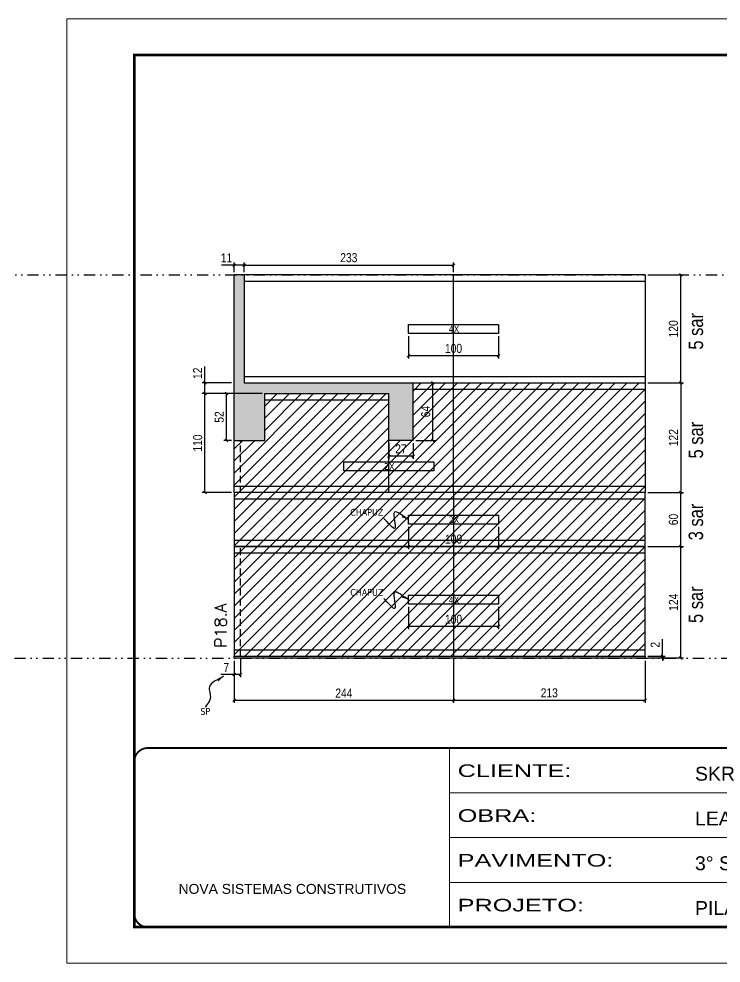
# Model space of a CAD drawing. Header units: millimetres. Extents: x 13777 to 27878, y -21631 to 6985.
# Drawn here: x 19129 to 19910, y -2105 to -1055 of the extents above; entities that cross this region are included whole.
import ezdxf

# ---------------------------------------------------------------- set-up
doc = ezdxf.new("R2010")
doc.units = ezdxf.units.MM
for name, pattern in [('CONTINUO', [0]), ('DASHED', [0.75, 0.5, -0.25]), ('DIVIDE2', [0.625, 0.25, -0.125, 0, -0.125, 0, -0.125]), ('HIDDEN', [0.375, 0.25, -0.125])]:
    doc.linetypes.add(name, pattern=pattern)
for name, color, linetype in [('COTA', 241, 'Continuous'), ('NOMENCLATURA', 7, 'Continuous'), ('Nível', 160, 'Continuous'), ('Painéis', 200, 'Continuous'), ('Romaneio', 10, 'Continuous'), ('SARR_2.2x10', 60, 'Continuous'), ('SARR_2.2x7', 40, 'Continuous'), ('Sarrafo de Pressão', 42, 'HIDDEN'), ('texto', 7, 'Continuous')]:
    doc.layers.add(name, color=color, linetype=linetype)
for name, color, linetype, lineweight in [('Folhas', 255, 'Continuous', 9), ('Hachura', 251, 'Continuous', 9), ('SARRAFO DE PRESSAO', 251, 'DASHED', 9), ('Texto Seção', 7, 'Continuous', 15)]:
    doc.layers.add(name, color=color, linetype=linetype, lineweight=lineweight)
doc.styles.add('ARIAL', font='arial.ttf')
doc.styles.add('ARIAL_NARROW', font='ARIALN.TTF', dxfattribs={"height": 0.2})
doc.styles.add('COTA TECNICA', font='techl___.ttf', dxfattribs={"height": 10})
doc.styles.add('COTA TECNICA-50', font='techl___.ttf', dxfattribs={"height": 10})
doc.styles.add('REGUA-120', font='ROMANS.shx', dxfattribs={"height": 15})
doc.styles.get("Standard").update_dxf_attribs({"font": 'arial.ttf'})
doc.styles.add('Tecnologia', font='')
doc.styles.get('Tecnologia').set_extended_font_data('Forgotten Futurist')
doc.dimstyles.new('COTA PAINEL-50', dxfattribs={"dimtxt": 10, "dimasz": 3, "dimexe": 3, "dimexo": 3, "dimgap": 3, "dimtad": 1, "dimdec": 1, "dimzin": 12, "dimdsep": 46, "dimtxsty": 'COTA TECNICA-50', "dimblk1": 'OBLIQUE', "dimblk2": 'OBLIQUE', "dimsah": 1, "dimcen": 0.9, "dimclrd": 4, "dimclre": 4, "dimclrt": 240, "dimadec": 1, "dimazin": 3, "dimtfac": 1, "dimtdec": 1, "dimtmove": 0, "dimatfit": 3, "dimfxl": 1, "dimtolj": 1, "dimtzin": 12, "dimarcsym": 0})
doc.dimstyles.new('PAINEL', dxfattribs={"dimtxt": 10, "dimasz": 3, "dimexe": 3, "dimexo": 3, "dimgap": 3, "dimtad": 1, "dimdec": 1, "dimzin": 12, "dimdsep": 46, "dimtxsty": 'COTA TECNICA', "dimblk1": 'OBLIQUE', "dimblk2": 'OBLIQUE', "dimsah": 1, "dimcen": 0.9, "dimclrd": 4, "dimclre": 4, "dimclrt": 240, "dimadec": 1, "dimazin": 3, "dimtfac": 1, "dimtdec": 1, "dimtmove": 0, "dimatfit": 3, "dimfxl": 1, "dimtolj": 1, "dimtzin": 12, "dimarcsym": 0})
doc.dimstyles.get("Standard").update_dxf_attribs({"dimtxt": 0.18, "dimasz": 0.18, "dimexe": 0.18, "dimexo": 0.0625, "dimgap": 0.09, "dimtad": 0, "dimtih": 1, "dimtoh": 1, "dimdec": 4, "dimzin": 0, "dimdsep": 46, "dimtxsty": 'Standard', "dimcen": 0.09, "dimadec": 0, "dimazin": 0, "dimtfac": 1, "dimtdec": 4, "dimtofl": 0, "dimtmove": 0, "dimatfit": 3, "dimfxl": 1, "dimtolj": 1, "dimtzin": 0, "dimarcsym": 0})

# ---------------------------------------------------------------- blocks, each defined once
blk = doc.blocks.new('9999999999')
at = {"color": 30, "linetype": 'CONTINUO'}
for p, q in [((98564.6, 34230.2), (98564.6, 34429.4)), ((98564.6, 34379.6), (99584, 34379.6)), ((98564.6, 34329.8), (99488, 34329.8)), ((99584, 34329.8), (99488, 34329.8)), ((99488, 34329.8), (99488, 34230.2)), ((98564.6, 34280), (99488, 34280))]:
    blk.add_line(p, q, dxfattribs=at)
at = {"color": 30, "linetype": 'CONTINUO', "const_width": 2}
blk.add_lwpolyline([(99584, 34230.2), (99584, 34414.4, 0.414214), (99569, 34429.4), (98229, 34429.4, 0.414214), (98214, 34414.4), (98214, 34245.2, 0.414214), (98229, 34230.2), (99584, 34230.2)], format="xyb", dxfattribs=at)
at = {"layer": 'Folhas'}
blk.add_lwpolyline([(98139, 34190.2), (99624, 34190.2), (99624, 35240.2), (98139, 35240.2)], close=True, dxfattribs=at)
at = {"layer": 'Folhas', "color": 30, "const_width": 3}
blk.add_lwpolyline([(98214, 34230.2), (99584, 34230.2), (99584, 35200.2), (98214, 35200.2)], close=True, dxfattribs=at)
at = {"color": 7, "linetype": 'Continuous', "ltscale": 5, "style": 'ARIAL'}
for s, height, p in [('SKR', 15.48, (98837.7, 34393.1)), ('LEAF LOEFGREN', 15.483, (98837.7, 34343.3)), ('3° SUBSOLO', 15.48, (98837.7, 34293.5)), ('NOVA SISTEMAS CONSTRUTIVOS', 11.059, (98263.2, 34267.2)), ('PILARES', 15.48, (98837.7, 34243.7))]:
    blk.add_text(s, height=height, dxfattribs=at).set_placement(p)
at = {"layer": 'Folhas', "color": 7, "style": 'Tecnologia', "width": 1.5}
for s, p in [('CLIENTE:', (98573.7, 34397.2)), ('OBRA:', (98573.7, 34347.3)), ('PAVIMENTO:', (98573.7, 34297.5)), ('PROJETO:', (98573.7, 34247.7))]:
    blk.add_text(s, height=14, dxfattribs=at).set_placement(p)
blk = doc.blocks.new('_Oblique')
at = {"color": 0, "linetype": 'ByBlock', "lineweight": -2}
blk.add_line((-0.5, -0.5), (0.5, 0.5), dxfattribs=at)
blk = doc.blocks.new('*D1704')
at = {"layer": 'COTA', "color": 4, "lineweight": -2, "transparency": 16777216}
for p, q in [((19368.1, -1769), (19368.1, -1787.5)), ((19375.1, -1767), (19375.1, -1787.5)), ((19368.1, -1784.5), (19353.4, -1784.5)), ((19375.1, -1784.5), (19368.1, -1784.5))]:
    blk.add_line(p, q, dxfattribs=at)
at = {"layer": 'Defpoints', "color": 0, "transparency": 16777216}
for p in [(19368.1, -1766), (19375.1, -1764), (19368.1, -1784.5)]:
    blk.add_point(p, dxfattribs=at)
at = {"layer": 'COTA', "color": 4, "lineweight": -2, "transparency": 16777216, "xscale": 3, "yscale": 3, "zscale": 3, "rotation": 180}
blk.add_blockref('_Oblique', (19368.1, -1784.5), dxfattribs=at)
at = {"layer": 'COTA', "color": 4, "lineweight": -2, "transparency": 16777216, "xscale": 3, "yscale": 3, "zscale": 3}
blk.add_blockref('_Oblique', (19375.1, -1784.5), dxfattribs=at)
at = {"layer": 'COTA', "color": 240, "transparency": 16777216, "insert": (19359.3, -1776.5), "char_height": 10, "attachment_point": 5, "style": 'COTA TECNICA-50'}
blk.add_mtext('\\A1;7', dxfattribs=at)
blk = doc.blocks.new('*D1705')
at = {"layer": 'Defpoints', "color": 0, "linetype": 'ByBlock', "transparency": 16777216}
for p in [(19825.1, -1642), (19864.8, -1642), (19825.1, -1766)]:
    blk.add_point(p, dxfattribs=at)
at = {"layer": 'Romaneio', "color": 4, "linetype": 'ByBlock', "lineweight": -2, "transparency": 16777216}
for p, q in [((19828.1, -1642), (19867.8, -1642)), ((19864.8, -1766), (19864.8, -1642)), ((19828.1, -1766), (19867.8, -1766))]:
    blk.add_line(p, q, dxfattribs=at)
at = {"layer": 'Romaneio', "color": 4, "linetype": 'ByBlock', "lineweight": -2, "transparency": 16777216, "xscale": 3, "yscale": 3, "zscale": 3}
for p, rotation in [((19864.8, -1642), 90), ((19864.8, -1766), 270)]:
    blk.add_blockref('_Oblique', p, dxfattribs=dict(at, rotation=rotation))
at = {"layer": 'Romaneio', "color": 240, "linetype": 'ByBlock', "transparency": 16777216, "insert": (19856.7, -1704), "char_height": 10, "attachment_point": 5, "rotation": 90, "style": 'COTA TECNICA'}
blk.add_mtext('\\A1;124', dxfattribs=at)
blk = doc.blocks.new('*D1706')
at = {"layer": 'Defpoints', "color": 0, "linetype": 'ByBlock', "transparency": 16777216}
for p in [(19825.1, -1642), (19864.8, -1642), (19825.1, -1766)]:
    blk.add_point(p, dxfattribs=at)
at = {"layer": 'Romaneio', "color": 4, "linetype": 'ByBlock', "lineweight": -2, "transparency": 16777216}
for p, q in [((19828.1, -1642), (19867.8, -1642)), ((19864.8, -1766), (19864.8, -1642)), ((19828.1, -1766), (19867.8, -1766))]:
    blk.add_line(p, q, dxfattribs=at)
at = {"layer": 'Romaneio', "color": 4, "linetype": 'ByBlock', "lineweight": -2, "transparency": 16777216, "xscale": 3, "yscale": 3, "zscale": 3}
for p, rotation in [((19864.8, -1642), 90), ((19864.8, -1766), 270)]:
    blk.add_blockref('_Oblique', p, dxfattribs=dict(at, rotation=rotation))
at = {"layer": 'Romaneio', "color": 240, "linetype": 'ByBlock', "transparency": 16777216, "insert": (19856.7, -1704), "char_height": 10, "attachment_point": 5, "rotation": 90, "style": 'COTA TECNICA'}
blk.add_mtext('\\A1;124', dxfattribs=at)
blk = doc.blocks.new('*D1707')
at = {"layer": 'COTA', "color": 4, "lineweight": -2, "transparency": 16777216}
for p, q in [((19828.1, -1582), (19867.8, -1582)), ((19864.8, -1642), (19864.8, -1582)), ((19828.1, -1642), (19867.8, -1642))]:
    blk.add_line(p, q, dxfattribs=at)
at = {"layer": 'Defpoints', "color": 0, "transparency": 16777216}
for p in [(19825.1, -1582), (19864.8, -1582), (19825.1, -1642)]:
    blk.add_point(p, dxfattribs=at)
at = {"layer": 'COTA', "color": 4, "lineweight": -2, "transparency": 16777216, "xscale": 3, "yscale": 3, "zscale": 3}
for p, rotation in [((19864.8, -1582), 90), ((19864.8, -1642), 270)]:
    blk.add_blockref('_Oblique', p, dxfattribs=dict(at, rotation=rotation))
at = {"layer": 'COTA', "color": 240, "transparency": 16777216, "insert": (19856.7, -1612), "char_height": 10, "attachment_point": 5, "rotation": 90, "style": 'COTA TECNICA-50'}
blk.add_mtext('\\A1;60', dxfattribs=at)
blk = doc.blocks.new('*D1708')
at = {"layer": 'COTA', "color": 4, "lineweight": -2, "transparency": 16777216}
for p, q in [((19844.4, -1764), (19844.4, -1745.2)), ((19828.1, -1764), (19847.4, -1764)), ((19828.1, -1766), (19847.4, -1766)), ((19844.4, -1766), (19844.4, -1764)), ((19844.4, -1766), (19844.4, -1769))]:
    blk.add_line(p, q, dxfattribs=at)
at = {"layer": 'Defpoints', "color": 0, "transparency": 16777216}
for p in [(19825.1, -1764), (19825.1, -1766), (19844.4, -1766)]:
    blk.add_point(p, dxfattribs=at)
at = {"layer": 'COTA', "color": 4, "lineweight": -2, "transparency": 16777216, "xscale": 3, "yscale": 3, "zscale": 3}
for p, rotation in [((19844.4, -1764), 270), ((19844.4, -1766), 90)]:
    blk.add_blockref('_Oblique', p, dxfattribs=dict(at, rotation=rotation))
at = {"layer": 'COTA', "color": 240, "transparency": 16777216, "insert": (19836.4, -1751.3), "char_height": 10, "attachment_point": 5, "rotation": 90, "style": 'COTA TECNICA-50'}
blk.add_mtext('\\A1;2', dxfattribs=at)
blk = doc.blocks.new('*D1722')
at = {"layer": 'COTA', "color": 4, "lineweight": -2, "transparency": 16777216}
for p, q in [((19368.1, -1769), (19368.1, -1816)), ((19612.1, -1767), (19612.1, -1816)), ((19368.1, -1813), (19612.1, -1813))]:
    blk.add_line(p, q, dxfattribs=at)
at = {"layer": 'Defpoints', "color": 0, "transparency": 16777216}
for p in [(19368.1, -1766), (19612.1, -1764), (19612.1, -1813)]:
    blk.add_point(p, dxfattribs=at)
at = {"layer": 'COTA', "color": 4, "lineweight": -2, "transparency": 16777216, "xscale": 3, "yscale": 3, "zscale": 3, "rotation": 180}
blk.add_blockref('_Oblique', (19368.1, -1813), dxfattribs=at)
at = {"layer": 'COTA', "color": 4, "lineweight": -2, "transparency": 16777216, "xscale": 3, "yscale": 3, "zscale": 3}
blk.add_blockref('_Oblique', (19612.1, -1813), dxfattribs=at)
at = {"layer": 'COTA', "color": 240, "transparency": 16777216, "insert": (19490.1, -1805), "char_height": 10, "attachment_point": 5, "style": 'COTA TECNICA-50'}
blk.add_mtext('\\A1;244', dxfattribs=at)
blk = doc.blocks.new('*D1723')
at = {"layer": 'COTA', "color": 4, "lineweight": -2, "transparency": 16777216}
for p, q in [((19612.1, -1767), (19612.1, -1816)), ((19825.1, -1769), (19825.1, -1816)), ((19612.1, -1813), (19825.1, -1813))]:
    blk.add_line(p, q, dxfattribs=at)
at = {"layer": 'Defpoints', "color": 0, "transparency": 16777216}
for p in [(19612.1, -1764), (19825.1, -1766), (19825.1, -1813)]:
    blk.add_point(p, dxfattribs=at)
at = {"layer": 'COTA', "color": 4, "lineweight": -2, "transparency": 16777216, "xscale": 3, "yscale": 3, "zscale": 3, "rotation": 180}
blk.add_blockref('_Oblique', (19612.1, -1813), dxfattribs=at)
at = {"layer": 'COTA', "color": 4, "lineweight": -2, "transparency": 16777216, "xscale": 3, "yscale": 3, "zscale": 3}
blk.add_blockref('_Oblique', (19825.1, -1813), dxfattribs=at)
at = {"layer": 'COTA', "color": 240, "transparency": 16777216, "insert": (19718.6, -1804.8), "char_height": 10, "attachment_point": 5, "style": 'COTA TECNICA-50'}
blk.add_mtext('\\A1;213', dxfattribs=at)
blk = doc.blocks.new('*D1724')
at = {"layer": 'COTA', "color": 4, "linetype": 'ByBlock', "lineweight": -2, "transparency": 16777216}
for p, q in [((19562.1, -1709.2), (19562.1, -1734.1)), ((19662.1, -1709.2), (19662.1, -1734.1)), ((19662.1, -1731.1), (19562.1, -1731.1))]:
    blk.add_line(p, q, dxfattribs=at)
at = {"layer": 'Defpoints', "color": 0, "linetype": 'ByBlock', "transparency": 16777216}
for p in [(19562.1, -1706.2), (19662.1, -1706.2), (19562.1, -1731.1)]:
    blk.add_point(p, dxfattribs=at)
at = {"layer": 'COTA', "color": 4, "linetype": 'ByBlock', "lineweight": -2, "transparency": 16777216, "xscale": 3, "yscale": 3, "zscale": 3, "rotation": 180}
blk.add_blockref('_Oblique', (19562.1, -1731.1), dxfattribs=at)
at = {"layer": 'COTA', "color": 4, "linetype": 'ByBlock', "lineweight": -2, "transparency": 16777216, "xscale": 3, "yscale": 3, "zscale": 3}
blk.add_blockref('_Oblique', (19662.1, -1731.1), dxfattribs=at)
at = {"layer": 'COTA', "color": 240, "linetype": 'ByBlock', "transparency": 16777216, "insert": (19612.1, -1723), "char_height": 10, "attachment_point": 5, "style": 'COTA TECNICA'}
blk.add_mtext('\\A1;100', dxfattribs=at)
blk = doc.blocks.new('*D1709')
at = {"layer": 'COTA', "color": 4, "lineweight": -2, "transparency": 16777216}
for p, q in [((19828.1, -1460), (19867.8, -1460)), ((19864.8, -1460), (19864.8, -1582)), ((19828.1, -1582), (19867.8, -1582))]:
    blk.add_line(p, q, dxfattribs=at)
at = {"layer": 'Defpoints', "color": 0, "transparency": 16777216}
for p in [(19825.1, -1460), (19825.1, -1582), (19864.8, -1582)]:
    blk.add_point(p, dxfattribs=at)
at = {"layer": 'COTA', "color": 4, "lineweight": -2, "transparency": 16777216, "xscale": 3, "yscale": 3, "zscale": 3}
for p, rotation in [((19864.8, -1460), 90), ((19864.8, -1582), 270)]:
    blk.add_blockref('_Oblique', p, dxfattribs=dict(at, rotation=rotation))
at = {"layer": 'COTA', "color": 240, "transparency": 16777216, "insert": (19856.7, -1521), "char_height": 10, "attachment_point": 5, "rotation": 90, "style": 'COTA TECNICA'}
blk.add_mtext('\\A1;122', dxfattribs=at)
blk = doc.blocks.new('*D1725')
at = {"layer": 'COTA', "color": 4, "lineweight": -2, "transparency": 16777216}
for p, q in [((19399.1, -1472), (19356.6, -1472)), ((19359.6, -1524), (19359.6, -1472)), ((19365.1, -1524), (19356.6, -1524))]:
    blk.add_line(p, q, dxfattribs=at)
at = {"layer": 'Defpoints', "color": 0, "transparency": 16777216}
for p in [(19359.6, -1472), (19402.1, -1472), (19368.1, -1524)]:
    blk.add_point(p, dxfattribs=at)
at = {"layer": 'COTA', "color": 4, "lineweight": -2, "transparency": 16777216, "xscale": 3, "yscale": 3, "zscale": 3}
for p, rotation in [((19359.6, -1472), 90), ((19359.6, -1524), 270)]:
    blk.add_blockref('_Oblique', p, dxfattribs=dict(at, rotation=rotation))
at = {"layer": 'COTA', "color": 240, "transparency": 16777216, "insert": (19351.5, -1498), "char_height": 10, "attachment_point": 5, "rotation": 90, "style": 'COTA TECNICA'}
blk.add_mtext('\\A1;52', dxfattribs=at)
blk = doc.blocks.new('*D1726')
at = {"layer": 'COTA', "color": 4, "lineweight": -2, "transparency": 16777216}
for p, q in [((19335.5, -1460), (19335.5, -1441.7)), ((19365.1, -1460), (19332.5, -1460)), ((19335.5, -1472), (19335.5, -1460)), ((19399.1, -1472), (19332.5, -1472))]:
    blk.add_line(p, q, dxfattribs=at)
at = {"layer": 'Defpoints', "color": 0, "transparency": 16777216}
for p in [(19335.5, -1460), (19368.1, -1460), (19402.1, -1472)]:
    blk.add_point(p, dxfattribs=at)
at = {"layer": 'COTA', "color": 4, "lineweight": -2, "transparency": 16777216, "xscale": 3, "yscale": 3, "zscale": 3}
for p, rotation in [((19335.5, -1460), 90), ((19335.5, -1472), 270)]:
    blk.add_blockref('_Oblique', p, dxfattribs=dict(at, rotation=rotation))
at = {"layer": 'COTA', "color": 240, "transparency": 16777216, "insert": (19327.4, -1449.4), "char_height": 10, "attachment_point": 5, "rotation": 90, "style": 'COTA TECNICA'}
blk.add_mtext('\\A1;12', dxfattribs=at)
blk = doc.blocks.new('*D1727')
at = {"layer": 'COTA', "color": 4, "lineweight": -2, "transparency": 16777216}
for p, q in [((19570.1, -1460), (19592.2, -1460)), ((19589.2, -1524), (19589.2, -1460)), ((19570.1, -1524), (19592.2, -1524))]:
    blk.add_line(p, q, dxfattribs=at)
at = {"layer": 'Defpoints', "color": 0, "transparency": 16777216}
for p in [(19567.1, -1460), (19589.2, -1460), (19567.1, -1524)]:
    blk.add_point(p, dxfattribs=at)
at = {"layer": 'COTA', "color": 4, "lineweight": -2, "transparency": 16777216, "xscale": 3, "yscale": 3, "zscale": 3}
for p, rotation in [((19589.2, -1460), 90), ((19589.2, -1524), 270)]:
    blk.add_blockref('_Oblique', p, dxfattribs=dict(at, rotation=rotation))
at = {"layer": 'COTA', "color": 240, "transparency": 16777216, "insert": (19581.1, -1492), "char_height": 10, "attachment_point": 5, "rotation": 90, "style": 'COTA TECNICA'}
blk.add_mtext('\\A1;64', dxfattribs=at)
blk = doc.blocks.new('*D1728')
at = {"layer": 'COTA', "color": 4, "lineweight": -2, "transparency": 16777216}
for p, q in [((19399.1, -1472), (19332.6, -1472)), ((19335.6, -1582), (19335.6, -1472)), ((19365.1, -1582), (19332.6, -1582))]:
    blk.add_line(p, q, dxfattribs=at)
at = {"layer": 'Defpoints', "color": 0, "transparency": 16777216}
for p in [(19335.6, -1472), (19402.1, -1472), (19368.1, -1582)]:
    blk.add_point(p, dxfattribs=at)
at = {"layer": 'COTA', "color": 4, "lineweight": -2, "transparency": 16777216, "xscale": 3, "yscale": 3, "zscale": 3}
for p, rotation in [((19335.6, -1472), 90), ((19335.6, -1582), 270)]:
    blk.add_blockref('_Oblique', p, dxfattribs=dict(at, rotation=rotation))
at = {"layer": 'COTA', "color": 240, "transparency": 16777216, "insert": (19327.5, -1527), "char_height": 10, "attachment_point": 5, "rotation": 90, "style": 'COTA TECNICA'}
blk.add_mtext('\\A1;110', dxfattribs=at)
blk = doc.blocks.new('*D1729')
at = {"layer": 'COTA', "color": 4, "linetype": 'ByBlock', "lineweight": -2, "transparency": 16777216}
for p, q in [((19562.1, -1620), (19562.1, -1644.9)), ((19662.1, -1620), (19662.1, -1644.9)), ((19662.1, -1641.9), (19562.1, -1641.9))]:
    blk.add_line(p, q, dxfattribs=at)
at = {"layer": 'Defpoints', "color": 0, "linetype": 'ByBlock', "transparency": 16777216}
for p in [(19562.1, -1617), (19662.1, -1617), (19562.1, -1641.9)]:
    blk.add_point(p, dxfattribs=at)
at = {"layer": 'COTA', "color": 4, "linetype": 'ByBlock', "lineweight": -2, "transparency": 16777216, "xscale": 3, "yscale": 3, "zscale": 3, "rotation": 180}
blk.add_blockref('_Oblique', (19562.1, -1641.9), dxfattribs=at)
at = {"layer": 'COTA', "color": 4, "linetype": 'ByBlock', "lineweight": -2, "transparency": 16777216, "xscale": 3, "yscale": 3, "zscale": 3}
blk.add_blockref('_Oblique', (19662.1, -1641.9), dxfattribs=at)
at = {"layer": 'COTA', "color": 240, "linetype": 'ByBlock', "transparency": 16777216, "insert": (19612.1, -1633.8), "char_height": 10, "attachment_point": 5, "style": 'COTA TECNICA'}
blk.add_mtext('\\A1;100', dxfattribs=at)
blk = doc.blocks.new('*D1750')
at = {"layer": 'COTA', "color": 4, "lineweight": -2, "transparency": 16777216}
for p, q in [((19540.1, -1527), (19540.1, -1544.5)), ((19567.1, -1527), (19567.1, -1544.5)), ((19567.1, -1541.5), (19540.1, -1541.5))]:
    blk.add_line(p, q, dxfattribs=at)
at = {"layer": 'Defpoints', "color": 0, "transparency": 16777216}
for p in [(19540.1, -1524), (19567.1, -1524), (19540.1, -1541.5)]:
    blk.add_point(p, dxfattribs=at)
at = {"layer": 'COTA', "color": 4, "lineweight": -2, "transparency": 16777216, "xscale": 3, "yscale": 3, "zscale": 3, "rotation": 180}
blk.add_blockref('_Oblique', (19540.1, -1541.5), dxfattribs=at)
at = {"layer": 'COTA', "color": 4, "lineweight": -2, "transparency": 16777216, "xscale": 3, "yscale": 3, "zscale": 3}
blk.add_blockref('_Oblique', (19567.1, -1541.5), dxfattribs=at)
at = {"layer": 'COTA', "color": 240, "transparency": 16777216, "insert": (19553.6, -1533.5), "char_height": 10, "attachment_point": 5, "style": 'COTA TECNICA'}
blk.add_mtext('\\A1;27', dxfattribs=at)
blk = doc.blocks.new('*D2314')
at = {"layer": 'COTA', "color": 4, "lineweight": -2, "transparency": 16777216}
for p, q in [((19828.1, -1340), (19867.8, -1340)), ((19864.8, -1460), (19864.8, -1340)), ((19828.1, -1460), (19867.8, -1460))]:
    blk.add_line(p, q, dxfattribs=at)
at = {"layer": 'Defpoints', "color": 0, "transparency": 16777216}
for p in [(19825.1, -1340), (19864.8, -1340), (19825.1, -1460)]:
    blk.add_point(p, dxfattribs=at)
at = {"layer": 'COTA', "color": 4, "lineweight": -2, "transparency": 16777216, "xscale": 3, "yscale": 3, "zscale": 3}
for p, rotation in [((19864.8, -1340), 90), ((19864.8, -1460), 270)]:
    blk.add_blockref('_Oblique', p, dxfattribs=dict(at, rotation=rotation))
at = {"layer": 'COTA', "color": 240, "transparency": 16777216, "insert": (19856.7, -1400), "char_height": 10, "attachment_point": 5, "rotation": 90, "style": 'COTA TECNICA'}
blk.add_mtext('\\A1;120', dxfattribs=at)
blk = doc.blocks.new('*D2316')
at = {"layer": 'COTA', "color": 4, "lineweight": -2, "transparency": 16777216}
for p, q in [((19379.1, -1337), (19379.1, -1326.1)), ((19379.1, -1329.1), (19612.1, -1329.1)), ((19612.1, -1337), (19612.1, -1326.1))]:
    blk.add_line(p, q, dxfattribs=at)
at = {"layer": 'Defpoints', "color": 0, "transparency": 16777216}
for p in [(19612.1, -1329.1), (19379.1, -1340), (19612.1, -1340)]:
    blk.add_point(p, dxfattribs=at)
at = {"layer": 'COTA', "color": 4, "lineweight": -2, "transparency": 16777216, "xscale": 3, "yscale": 3, "zscale": 3, "rotation": 180}
blk.add_blockref('_Oblique', (19379.1, -1329.1), dxfattribs=at)
at = {"layer": 'COTA', "color": 4, "lineweight": -2, "transparency": 16777216, "xscale": 3, "yscale": 3, "zscale": 3}
blk.add_blockref('_Oblique', (19612.1, -1329.1), dxfattribs=at)
at = {"layer": 'COTA', "color": 240, "transparency": 16777216, "insert": (19495.6, -1320.9), "char_height": 10, "attachment_point": 5, "style": 'COTA TECNICA'}
blk.add_mtext('\\A1;233', dxfattribs=at)
blk = doc.blocks.new('*D2320')
at = {"layer": 'COTA', "color": 4, "linetype": 'ByBlock', "lineweight": -2, "transparency": 16777216}
for p, q in [((19562.1, -1408), (19562.1, -1432.9)), ((19662.1, -1408), (19662.1, -1432.9)), ((19662.1, -1429.9), (19562.1, -1429.9))]:
    blk.add_line(p, q, dxfattribs=at)
at = {"layer": 'Defpoints', "color": 0, "linetype": 'ByBlock', "transparency": 16777216}
for p in [(19562.1, -1405), (19662.1, -1405), (19562.1, -1429.9)]:
    blk.add_point(p, dxfattribs=at)
at = {"layer": 'COTA', "color": 4, "linetype": 'ByBlock', "lineweight": -2, "transparency": 16777216, "xscale": 3, "yscale": 3, "zscale": 3, "rotation": 180}
blk.add_blockref('_Oblique', (19562.1, -1429.9), dxfattribs=at)
at = {"layer": 'COTA', "color": 4, "linetype": 'ByBlock', "lineweight": -2, "transparency": 16777216, "xscale": 3, "yscale": 3, "zscale": 3}
blk.add_blockref('_Oblique', (19662.1, -1429.9), dxfattribs=at)
at = {"layer": 'COTA', "color": 240, "linetype": 'ByBlock', "transparency": 16777216, "insert": (19612.1, -1421.8), "char_height": 10, "attachment_point": 5, "style": 'COTA TECNICA'}
blk.add_mtext('\\A1;100', dxfattribs=at)
blk = doc.blocks.new('*D2337')
at = {"layer": 'COTA', "color": 4, "lineweight": -2, "transparency": 16777216}
for p, q in [((19368.1, -1329.1), (19354.1, -1329.1)), ((19368.1, -1337), (19368.1, -1326.1)), ((19379.1, -1329.1), (19368.1, -1329.1)), ((19379.1, -1337), (19379.1, -1326.1))]:
    blk.add_line(p, q, dxfattribs=at)
at = {"layer": 'Defpoints', "color": 0, "transparency": 16777216}
for p in [(19368.1, -1329.1), (19368.1, -1340), (19379.1, -1340)]:
    blk.add_point(p, dxfattribs=at)
at = {"layer": 'COTA', "color": 4, "lineweight": -2, "transparency": 16777216, "xscale": 3, "yscale": 3, "zscale": 3, "rotation": 180}
blk.add_blockref('_Oblique', (19368.1, -1329.1), dxfattribs=at)
at = {"layer": 'COTA', "color": 4, "lineweight": -2, "transparency": 16777216, "xscale": 3, "yscale": 3, "zscale": 3}
blk.add_blockref('_Oblique', (19379.1, -1329.1), dxfattribs=at)
at = {"layer": 'COTA', "color": 240, "transparency": 16777216, "insert": (19359.6, -1321), "char_height": 10, "attachment_point": 5, "style": 'COTA TECNICA'}
blk.add_mtext('\\A1;11', dxfattribs=at)

msp = doc.modelspace()

# ---------------------------------------------------------------- hatches: boundary and pattern name
at = {"layer": 'COTA'}
h = msp.add_hatch(dxfattribs=at)
h.set_pattern_fill('AR-CONC', color=256, scale=0.03)
h.set_pattern_definition([(50, (1598.5, 0), (5.4655401, -0.4781726), [0.5715, -6.2865]), (355, (1598.5, 0), (-1.0573026, 5.7317054), [0.4572, -5.0292175]), (100.451445, (1598.9555, -0.04), (4.4082374, 5.2535326), [0.4857003, -5.3427073]), (46.1842, (1598.5, 1.524), (8.1323712, -1.2612698), [0.85725, -9.42975]), (96.63556, (1599.178, 1.419), (7.122124, 7.4227837), [0.7285507, -8.0140682]), (351.18415, (1598.5, 1.524), (7.122124, 7.4227837), [0.685799, -7.543792]), (21, (1599.262, 1.143), (4.5484317, -3.067956), [0.5715, -6.2865]), (326, (1599.262, 1.143), (1.8540609, 5.525639), [0.4572, -5.0292]), (71.451445, (1599.641, 0.8873), (6.4024926, 2.457683), [0.4857003, -5.3426981]), (37.5, (1598.5, 0), (0.0926581, 2.53665117), [0, -4.96824, 0, -5.1054, 0, -5.04825]), (7.5, (1598.5, 0), (2.00458988, 3.00541724), [0, -2.91084, 0, -4.85394, 0, -1.92405]), (327.5, (1596.8007, 0), (4.06771786, -0.17186232), [0, -1.905, 0, -5.9436, 0, -7.8867]), (317.5, (1596.0387, 0), (4.44387544, 0.7627947), [0, -2.4765, 0, -3.94716, 0, -5.6007])])
h.paths.add_polyline_path([(19402.15, -1472.02), (19540.15, -1472.02), (19540.15, -1524.02), (19567.15, -1524.02), (19567.15, -1460.02), (19379.15, -1460.02), (19368.15, -1460.02), (19368.15, -1524.02), (19402.15, -1524.02)])
h.paths.add_polyline_path([(19379.15, -1340.02), (19368.15, -1340.02), (19368.15, -1460.02), (19379.15, -1460.02)])
at = {"layer": 'Hachura', "linetype": 'ByBlock'}
h = msp.add_hatch(dxfattribs=at)
h.set_pattern_fill('ANSI31', color=256, scale=3)
h.set_pattern_definition([(45, (1598.5, 0), (-6.735192, 6.735192), [])])
h.paths.add_polyline_path([(19540.15, -1582.02), (19540.15, -1472.02), (19402.15, -1472.02), (19402.15, -1524.02), (19368.15, -1524.02), (19368.15, -1582.02)])
h.paths.add_polyline_path([(19540.15, -1582.02), (19612.15, -1582.02), (19612.15, -1460.02), (19567.15, -1460.02), (19567.15, -1524.02), (19540.15, -1524.02)])
h.paths.add_polyline_path([(19825.15, -1582.02), (19825.15, -1460.02), (19612.15, -1460.02), (19612.15, -1582.02)])
h.paths.add_polyline_path([(19825.15, -1642.02), (19825.15, -1582.02), (19612.15, -1582.02), (19612.15, -1642.02)])
h.paths.add_polyline_path([(19612.15, -1642.02), (19612.15, -1582.02), (19368.15, -1582.02), (19368.15, -1642.02)])
h.paths.add_polyline_path([(19612.15, -1642.02), (19368.15, -1642.02), (19368.15, -1764.02), (19612.15, -1764.02)])
h.paths.add_polyline_path([(19825.15, -1764.02), (19825.15, -1642.02), (19612.15, -1642.02), (19612.15, -1764.02)])
h.paths.add_polyline_path([(20006.49, -1642.02), (20006.49, -1764.02), (20242.49, -1764.02), (20242.49, -1642.02)])
h.paths.add_polyline_path([(20242.49, -1642.02), (20242.49, -1524.02), (20006.49, -1524.02), (20006.49, -1642.02)])
h.paths.add_polyline_path([(20486.49, -1642.02), (20486.49, -1524.02), (20242.49, -1524.02), (20242.49, -1642.02)])
h.paths.add_polyline_path([(20242.49, -1642.02), (20242.49, -1764.02), (20486.49, -1764.02), (20486.49, -1642.02)])

# ---------------------------------------------------------------- linework, layer by layer
at = {"layer": 'COTA'}
for p in [(19368.15, -1524.02), (19379.15, -1340.02)]:
    msp.add_line(p, (19368.15, -1340.02), dxfattribs=at)
at = {"layer": 'Nível', "color": 4, "linetype": 'DIVIDE2', "ltscale": 50}
for p, q in [((17596.97, -1340.02), (21531.15, -1340.02)), ((13777.11, -1766.02), (21531.15, -1766.02))]:
    msp.add_line(p, q, dxfattribs=at)
at = {"layer": 'Painéis'}
for p, q in [((19825.15, -1340.02), (19379.15, -1340.02)), ((19379.15, -1340.02), (19379.15, -1460.02)), ((19612.15, -1582.02), (19612.15, -1340.02)), ((19825.15, -1340.02), (19825.15, -1582.02)), ((19379.15, -1460.02), (19825.15, -1460.02)), ((19567.15, -1524.02), (19567.15, -1460.02)), ((19402.15, -1472.02), (19540.15, -1472.02)), ((19402.15, -1524.02), (19402.15, -1472.02)), ((19540.15, -1582.02), (19540.15, -1472.02)), ((19368.15, -1582.02), (19368.15, -1524.02)), ((19368.15, -1524.02), (19402.15, -1524.02)), ((19567.15, -1524.02), (19540.15, -1524.02)), ((19612.15, -1582.02), (19612.15, -1764.02))]:
    msp.add_line(p, q, dxfattribs=at)
for points in [[(19825.15, -1582.02), (19368.15, -1582.02), (19368.15, -1642.02), (19825.15, -1642.02)], [(19825.15, -1642.02), (19368.15, -1642.02), (19368.15, -1764.02), (19825.15, -1764.02)], [(19825.15, -1766.02), (19368.15, -1766.02), (19368.15, -1764.02), (19825.15, -1764.02)]]:
    msp.add_lwpolyline(points, close=True, dxfattribs=at)
at = {"layer": 'SARR_2.2x10'}
for points in [[(19562.15, -1395.02), (19662.15, -1395.02), (19662.15, -1405.02), (19562.15, -1405.02)], [(19490.15, -1547.79), (19590.15, -1547.79), (19590.15, -1557.79), (19490.15, -1557.79)], [(19562.15, -1607.02), (19662.15, -1607.02), (19662.15, -1617.02), (19562.15, -1617.02)], [(19562.15, -1696.17), (19662.15, -1696.17), (19662.15, -1706.17), (19562.15, -1706.17)]]:
    msp.add_lwpolyline(points, close=True, dxfattribs=at)
at = {"layer": 'SARR_2.2x7'}
for p, q in [((19379.15, -1347.02), (19612.15, -1347.02)), ((19612.15, -1347.02), (19825.15, -1347.02)), ((19379.15, -1453.02), (19612.15, -1453.02)), ((19612.15, -1453.02), (19825.15, -1453.02)), ((19567.15, -1467.02), (19825.15, -1467.02)), ((19402.15, -1479.02), (19540.15, -1479.02)), ((19368.15, -1575.02), (19540.15, -1575.02)), ((19540.15, -1575.02), (19825.15, -1575.02)), ((19368.15, -1589.02), (19612.15, -1589.02)), ((19612.15, -1589.02), (19825.15, -1589.02)), ((19368.15, -1635.02), (19612.15, -1635.02)), ((19612.15, -1635.02), (19825.15, -1635.02)), ((19368.15, -1649.02), (19612.15, -1649.02)), ((19612.15, -1649.02), (19825.15, -1649.02)), ((19368.15, -1757.02), (19612.15, -1757.02)), ((19612.15, -1757.02), (19825.15, -1757.02))]:
    msp.add_line(p, q, dxfattribs=at)
at = {"layer": 'Sarrafo de Pressão', "ltscale": 30}
for p, q in [((19375.15, -1582.02), (19375.15, -1524.02)), ((19375.15, -1764.02), (19375.15, -1642.02))]:
    msp.add_line(p, q, dxfattribs=at)

# ---------------------------------------------------------------- block references
at = {"layer": 'SARRAFO DE PRESSAO', "color": 6, "linetype": 'ByBlock'}
msp.add_blockref('9999999999', (-78957.01, -36295.5), dxfattribs=at)

# ---------------------------------------------------------------- texts
at = {"layer": 'NOMENCLATURA', "style": 'ARIAL_NARROW'}
for s, p in [('5 sar', (19889.66, -1423.13)), ('5 sar', (19889.66, -1544.13)), ('3 sar', (19889.66, -1635.13)), ('5 sar', (19889.66, -1727.13))]:
    msp.add_text(s, height=16, rotation=90, dxfattribs=at).set_placement(p)
at = {"layer": 'texto', "color": 0, "char_height": 7.5, "attachment_point": 5}
for s, insert in [('{\\fTahoma|b0|i0|c0|p34;\\C4;4X}', (19612.54, -1400.31)), ('{\\fTahoma|b0|i0|c0|p34;\\C4;2X}', (19540.54, -1553.09)), ('{\\fTahoma|b0|i0|c0|p34;\\C4;CHAPUZ}', (19515.59, -1604)), ('{\\fTahoma|b0|i0|c0|p34;\\C4;2X}', (19612.54, -1612.31)), ('{\\fTahoma|b0|i0|c0|p34;\\C4;CHAPUZ}', (19515.59, -1693.16)), ('{\\fTahoma|b0|i0|c0|p34;\\C4;4X}', (19612.54, -1701.46)), ('{\\fTahoma|b0|i0|c0|p34;\\C4;SP}', (19335.9, -1825.51))]:
    msp.add_mtext(s, dxfattribs=dict(at, insert=insert))
at = {"layer": 'Texto Seção', "insert": (19359.53, -1754.76), "char_height": 13, "width": 285.3299, "attachment_point": 7, "rotation": 90, "style": 'REGUA-120'}
msp.add_mtext('P18.A', dxfattribs=at)

# ---------------------------------------------------------------- dimensions: what is measured, and where the dimension line sits
at = {"layer": 'COTA'}
for base, p1, p2, dimstyle, picture, middle in [((19368.15, -1329.09), (19379.15, -1340.02), (19368.15, -1340.02), 'PAINEL', '*D2337', (19359.6, -1321.03)), ((19612.15, -1329.09), (19379.15, -1340.02), (19612.15, -1340.02), 'PAINEL', '*D2316', (19495.65, -1320.87)), ((19540.15, -1541.53), (19567.15, -1524.02), (19540.15, -1524.02), 'PAINEL', '*D1750', (19553.65, -1533.46)), ((19612.15, -1813.05), (19368.15, -1766.02), (19612.15, -1764.02), 'COTA PAINEL-50', '*D1722', (19490.15, -1804.97)), ((19825.15, -1813.05), (19612.15, -1764.02), (19825.15, -1766.02), 'COTA PAINEL-50', '*D1723', (19718.65, -1804.83))]:
    dim = msp.add_linear_dim(base=base, p1=p1, p2=p2, dimstyle=dimstyle, dxfattribs=at)
    dim.commit()
    dim.dimension.update_dxf_attribs({"geometry": picture, "text_midpoint": middle})
for base, p1, p2, angle, dimstyle, picture, middle in [((19864.79, -1340.02), (19825.15, -1460.02), (19825.15, -1340.02), 90, 'PAINEL', '*D2314', (19856.68, -1400.02)), ((19335.5, -1460.02), (19402.15, -1472.02), (19368.15, -1460.02), 90, 'PAINEL', '*D1726', (19327.44, -1449.36)), ((19589.21, -1460.02), (19567.15, -1524.02), (19567.15, -1460.02), 90, 'PAINEL', '*D1727', (19581.11, -1492.02)), ((19864.79, -1582.02), (19825.15, -1460.02), (19825.15, -1582.02), 90, 'PAINEL', '*D1709', (19856.73, -1521.02)), ((19335.63, -1472.02), (19368.15, -1582.02), (19402.15, -1472.02), 90, 'PAINEL', '*D1728', (19327.53, -1527.02)), ((19359.6, -1472.02), (19368.15, -1524.02), (19402.15, -1472.02), 90, 'PAINEL', '*D1725', (19351.49, -1498.02)), ((19864.79, -1582.02), (19825.15, -1642.02), (19825.15, -1582.02), 90, 'COTA PAINEL-50', '*D1707', (19856.68, -1612.02)), ((19368.15, -1784.53), (19375.15, -1764.02), (19368.15, -1766.02), 180, 'COTA PAINEL-50', '*D1704', (19359.28, -1776.45))]:
    dim = msp.add_linear_dim(base=base, p1=p1, p2=p2, angle=angle, dimstyle=dimstyle, dxfattribs=at)
    dim.commit()
    dim.dimension.update_dxf_attribs({"geometry": picture, "text_midpoint": middle})
at = {"layer": 'COTA', "linetype": 'ByBlock'}
for base, p1, p2, picture, middle in [((19562.15, -1429.94), (19662.15, -1405.02), (19562.15, -1405.02), '*D2320', (19612.15, -1421.84)), ((19562.15, -1641.94), (19662.15, -1617.02), (19562.15, -1617.02), '*D1729', (19612.15, -1633.84)), ((19562.15, -1731.1), (19662.15, -1706.17), (19562.15, -1706.17), '*D1724', (19612.15, -1723))]:
    dim = msp.add_linear_dim(base=base, p1=p1, p2=p2, dimstyle='PAINEL', dxfattribs=at)
    dim.commit()
    dim.dimension.update_dxf_attribs({"geometry": picture, "text_midpoint": middle})
at = {"layer": 'COTA'}
dim = msp.add_linear_dim(base=(19844.4, -1766.02), p1=(19825.15, -1764.02), p2=(19825.15, -1766.02), angle=90, dimstyle='COTA PAINEL-50', dxfattribs=at)
dim.commit()
dim.dimension.update_dxf_attribs({"geometry": '*D1708', "text_midpoint": (19844.4, -1751.27), "dimtype": 160})
at = {"layer": 'Romaneio', "linetype": 'ByBlock'}
for picture in ['*D1705', '*D1706']:
    dim = msp.add_aligned_dim(p1=(19825.15, -1766.02), p2=(19825.15, -1642.02), distance=-39.64, dimstyle='PAINEL', dxfattribs=at)
    dim.commit()
    dim.dimension.update_dxf_attribs({"geometry": picture, "text_midpoint": (19856.71, -1704.02)})

# ---------------------------------------------------------------- leaders
at = {"layer": 'COTA', "path_type": 1}
for points in [[(19562.15, -1612.02), (19546.36, -1604), (19546.95, -1621.87), (19534.51, -1610.73)], [(19562.15, -1701.17), (19546.36, -1693.16), (19546.95, -1711.03), (19534.51, -1699.89)], [(19356.32, -1786.2), (19340.53, -1798.03), (19341.46, -1811.04), (19335.9, -1820.82)]]:
    msp.add_leader(points, dimstyle='Standard', override={"dimasz": 8}, dxfattribs=at)

doc.saveas('drawing.dxf')
